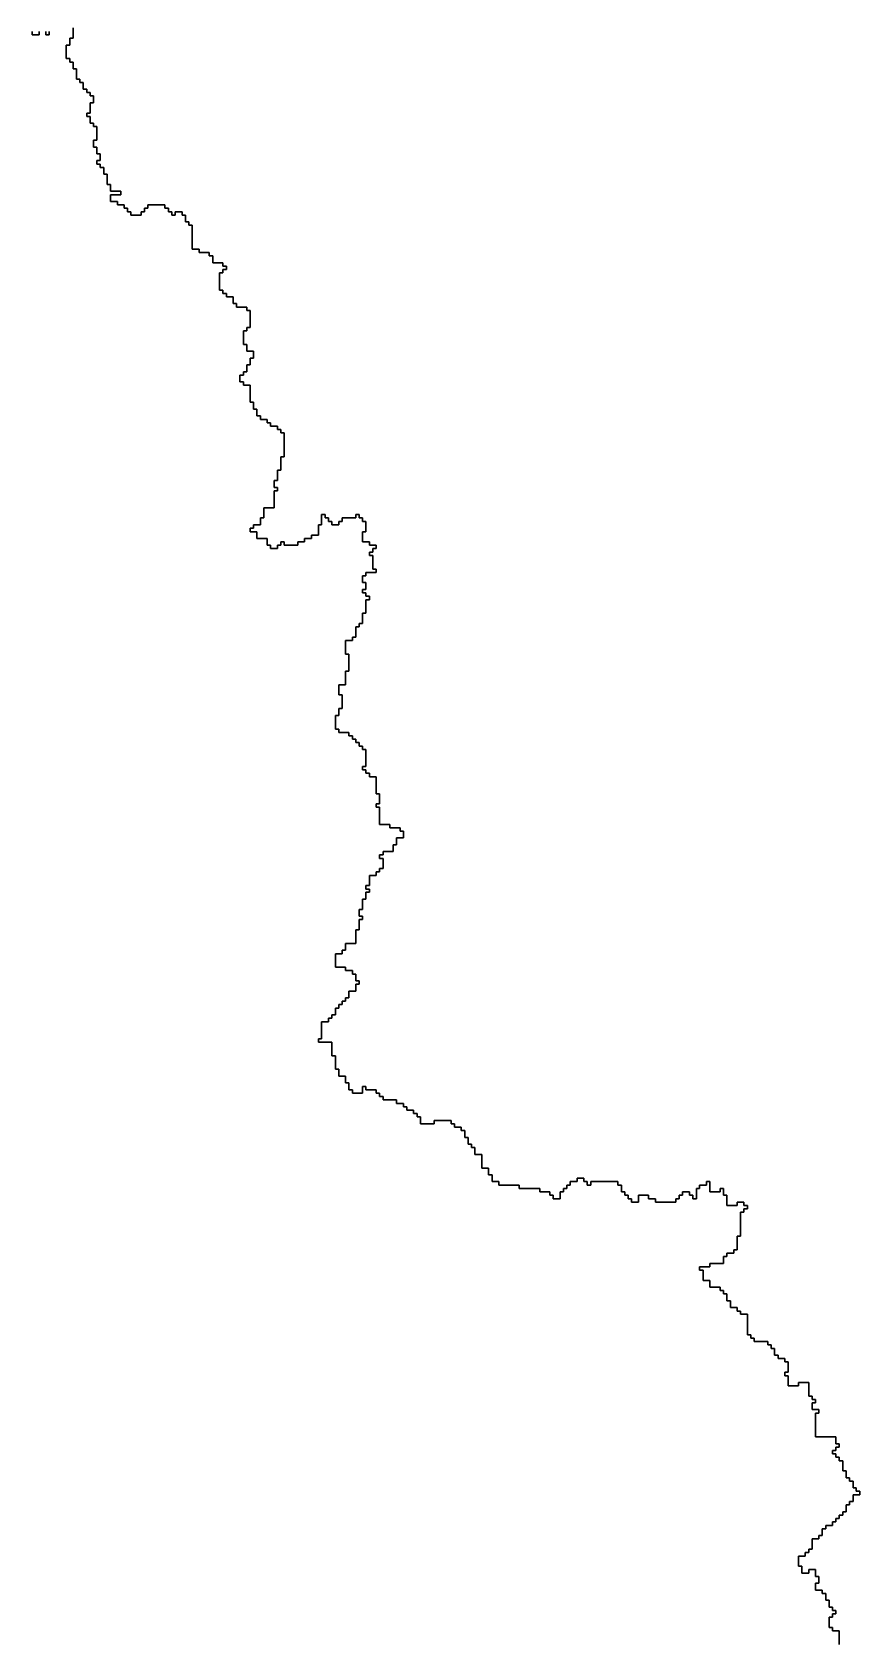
# Model space of a CAD drawing. Header units: inches. Extents: x -98695 to 376223, y 1122520 to 1501782.
# Drawn here: x 128430 to 135926, y 1274641 to 1289239 of the extents above; entities that cross this region are included whole.
import ezdxf

# ---------------------------------------------------------------- set-up
doc = ezdxf.new("R2010")
doc.units = ezdxf.units.IN
doc.header["$MEASUREMENT"] = 0
doc.layers.add('subs1', color=7, linetype='Continuous', true_color=0xc8dcf7)

msp = doc.modelspace()

# ---------------------------------------------------------------- linework, layer by layer
at = {"layer": 'subs1'}
for points in [[(128492, 1289247), (128492, 1289216), (128430, 1289216), (128430, 1289247)], [(128585, 1289247), (128585, 1289216), (128554, 1289216), (128554, 1289247)], [(135741, 1274625), (135741, 1274749), (135679, 1274749), (135679, 1274780), (135649, 1274780), (135649, 1274872), (135679, 1274872), (135679, 1274903), (135710, 1274903), (135710, 1274934), (135679, 1274934), (135679, 1274965), (135649, 1274965), (135649, 1275026), (135618, 1275026), (135618, 1275088), (135587, 1275088), (135587, 1275119), (135525, 1275119), (135525, 1275181), (135556, 1275181), (135556, 1275242), (135525, 1275242), (135525, 1275304), (135464, 1275304), (135464, 1275273), (135402, 1275273), (135402, 1275335), (135371, 1275335), (135371, 1275427), (135433, 1275427), (135433, 1275458), (135464, 1275458), (135464, 1275489), (135494, 1275489), (135494, 1275582), (135556, 1275582), (135556, 1275613), (135587, 1275613), (135587, 1275674), (135618, 1275674), (135618, 1275705), (135679, 1275705), (135679, 1275736), (135710, 1275736), (135710, 1275767), (135741, 1275767), (135741, 1275798), (135772, 1275798), (135772, 1275828), (135803, 1275828), (135803, 1275890), (135834, 1275890), (135834, 1275921), (135865, 1275921), (135865, 1275983), (135926, 1275983), (135926, 1276014), (135895, 1276014), (135895, 1276044), (135865, 1276044), (135865, 1276106), (135834, 1276106), (135834, 1276137), (135803, 1276137), (135803, 1276199), (135772, 1276199), (135772, 1276291), (135741, 1276291), (135741, 1276322), (135710, 1276322), (135710, 1276353), (135679, 1276353), (135679, 1276384), (135710, 1276384), (135710, 1276415), (135741, 1276415), (135741, 1276445), (135710, 1276445), (135710, 1276507), (135525, 1276507), (135525, 1276723), (135556, 1276723), (135556, 1276754), (135494, 1276754), (135494, 1276816), (135525, 1276816), (135525, 1276846), (135494, 1276846), (135494, 1276877), (135464, 1276877), (135464, 1277001), (135371, 1277001), (135371, 1276970), (135278, 1276970), (135278, 1277062), (135248, 1277062), (135248, 1277093), (135278, 1277093), (135278, 1277186), (135248, 1277186), (135248, 1277217), (135186, 1277217), (135186, 1277247), (135155, 1277247), (135155, 1277309), (135124, 1277309), (135124, 1277340), (135093, 1277340), (135093, 1277371), (134970, 1277371), (134970, 1277402), (134939, 1277402), (134939, 1277432), (134908, 1277432), (134908, 1277618), (134847, 1277618), (134847, 1277648), (134816, 1277648), (134816, 1277679), (134754, 1277679), (134754, 1277741), (134723, 1277741), (134723, 1277803), (134692, 1277803), (134692, 1277833), (134661, 1277833), (134661, 1277864), (134569, 1277864), (134569, 1277926), (134507, 1277926), (134507, 1278019), (134476, 1278019), (134476, 1278049), (134569, 1278049), (134569, 1278080), (134692, 1278080), (134692, 1278142), (134723, 1278142), (134723, 1278173), (134785, 1278173), (134785, 1278204), (134816, 1278204), (134816, 1278327), (134847, 1278327), (134847, 1278543), (134877, 1278543), (134877, 1278574), (134908, 1278574), (134908, 1278605), (134877, 1278605), (134877, 1278635), (134816, 1278635), (134816, 1278605), (134723, 1278605), (134723, 1278697), (134692, 1278697), (134692, 1278759), (134661, 1278759), (134661, 1278728), (134569, 1278728), (134569, 1278821), (134538, 1278821), (134538, 1278790), (134476, 1278790), (134476, 1278759), (134446, 1278759), (134446, 1278666), (134415, 1278666), (134415, 1278697), (134384, 1278697), (134384, 1278728), (134322, 1278728), (134322, 1278697), (134291, 1278697), (134291, 1278666), (134260, 1278666), (134260, 1278635), (134075, 1278635), (134075, 1278666), (134014, 1278666), (134014, 1278697), (133921, 1278697), (133921, 1278635), (133859, 1278635), (133859, 1278666), (133829, 1278666), (133829, 1278697), (133798, 1278697), (133798, 1278728), (133767, 1278728), (133767, 1278790), (133736, 1278790), (133736, 1278821), (133489, 1278821), (133489, 1278790), (133458, 1278790), (133458, 1278821), (133428, 1278821), (133428, 1278851), (133366, 1278851), (133366, 1278821), (133304, 1278821), (133304, 1278790), (133273, 1278790), (133273, 1278759), (133243, 1278759), (133243, 1278728), (133212, 1278728), (133212, 1278666), (133150, 1278666), (133150, 1278697), (133119, 1278697), (133119, 1278728), (133027, 1278728), (133027, 1278759), (132842, 1278759), (132842, 1278790), (132656, 1278790), (132656, 1278821), (132595, 1278821), (132595, 1278882), (132564, 1278882), (132564, 1278944), (132502, 1278944), (132502, 1279067), (132441, 1279067), (132441, 1279129), (132410, 1279129), (132410, 1279160), (132379, 1279160), (132379, 1279222), (132348, 1279222), (132348, 1279283), (132317, 1279283), (132317, 1279314), (132255, 1279314), (132255, 1279345), (132225, 1279345), (132225, 1279376), (132070, 1279376), (132070, 1279345), (131947, 1279345), (131947, 1279407), (131916, 1279407), (131916, 1279438), (131885, 1279438), (131885, 1279468), (131824, 1279468), (131824, 1279499), (131793, 1279499), (131793, 1279530), (131731, 1279530), (131731, 1279561), (131608, 1279561), (131608, 1279592), (131577, 1279592), (131577, 1279623), (131546, 1279623), (131546, 1279653), (131453, 1279653), (131453, 1279684), (131423, 1279684), (131423, 1279623), (131330, 1279623), (131330, 1279653), (131299, 1279653), (131299, 1279715), (131268, 1279715), (131268, 1279777), (131207, 1279777), (131207, 1279839), (131176, 1279839), (131176, 1279962), (131145, 1279962), (131145, 1280085), (131022, 1280085), (131022, 1280116), (131052, 1280116), (131052, 1280270), (131114, 1280270), (131114, 1280301), (131145, 1280301), (131145, 1280332), (131176, 1280332), (131176, 1280394), (131207, 1280394), (131207, 1280425), (131237, 1280425), (131237, 1280455), (131268, 1280455), (131268, 1280486), (131299, 1280486), (131299, 1280548), (131361, 1280548), (131361, 1280610), (131392, 1280610), (131392, 1280641), (131361, 1280641), (131361, 1280702), (131330, 1280702), (131330, 1280733), (131268, 1280733), (131268, 1280764), (131176, 1280764), (131176, 1280887), (131237, 1280887), (131237, 1280918), (131268, 1280918), (131268, 1280980), (131361, 1280980), (131361, 1281103), (131392, 1281103), (131392, 1281196), (131423, 1281196), (131423, 1281227), (131392, 1281227), (131392, 1281288), (131423, 1281288), (131423, 1281381), (131453, 1281381), (131453, 1281443), (131484, 1281443), (131484, 1281473), (131453, 1281473), (131453, 1281504), (131484, 1281504), (131484, 1281597), (131546, 1281597), (131546, 1281628), (131577, 1281628), (131577, 1281658), (131608, 1281658), (131608, 1281751), (131577, 1281751), (131577, 1281782), (131608, 1281782), (131608, 1281813), (131700, 1281813), (131700, 1281874), (131731, 1281874), (131731, 1281936), (131793, 1281936), (131793, 1281998), (131762, 1281998), (131762, 1282029), (131669, 1282029), (131669, 1282059), (131577, 1282059), (131577, 1282214), (131546, 1282214), (131546, 1282245), (131577, 1282245), (131577, 1282337), (131546, 1282337), (131546, 1282491), (131484, 1282491), (131484, 1282522), (131453, 1282522), (131453, 1282553), (131423, 1282553), (131423, 1282584), (131453, 1282584), (131453, 1282738), (131423, 1282738), (131423, 1282769), (131392, 1282769), (131392, 1282800), (131361, 1282800), (131361, 1282831), (131330, 1282831), (131330, 1282862), (131299, 1282862), (131299, 1282892), (131207, 1282892), (131207, 1282923), (131176, 1282923), (131176, 1283047), (131207, 1283047), (131207, 1283108), (131237, 1283108), (131237, 1283232), (131207, 1283232), (131207, 1283324), (131268, 1283324), (131268, 1283448), (131299, 1283448), (131299, 1283602), (131268, 1283602), (131268, 1283725), (131330, 1283725), (131330, 1283756), (131361, 1283756), (131361, 1283849), (131392, 1283849), (131392, 1283879), (131423, 1283879), (131423, 1283972), (131453, 1283972), (131453, 1284095), (131484, 1284095), (131484, 1284126), (131453, 1284126), (131453, 1284157), (131423, 1284157), (131423, 1284188), (131453, 1284188), (131453, 1284250), (131423, 1284250), (131423, 1284311), (131453, 1284311), (131453, 1284342), (131546, 1284342), (131546, 1284373), (131515, 1284373), (131515, 1284496), (131484, 1284496), (131484, 1284527), (131515, 1284527), (131515, 1284558), (131546, 1284558), (131546, 1284589), (131484, 1284589), (131484, 1284620), (131423, 1284620), (131423, 1284712), (131453, 1284712), (131453, 1284805), (131423, 1284805), (131423, 1284836), (131392, 1284836), (131392, 1284867), (131361, 1284867), (131361, 1284836), (131237, 1284836), (131237, 1284805), (131207, 1284805), (131207, 1284774), (131145, 1284774), (131145, 1284805), (131114, 1284805), (131114, 1284836), (131083, 1284836), (131083, 1284867), (131052, 1284867), (131052, 1284774), (131022, 1284774), (131022, 1284681), (130960, 1284681), (130960, 1284651), (130898, 1284651), (130898, 1284620), (130836, 1284620), (130836, 1284589), (130713, 1284589), (130713, 1284620), (130682, 1284620), (130682, 1284589), (130651, 1284589), (130651, 1284558), (130590, 1284558), (130590, 1284589), (130559, 1284589), (130559, 1284651), (130466, 1284651), (130466, 1284712), (130405, 1284712), (130405, 1284743), (130435, 1284743), (130435, 1284774), (130497, 1284774), (130497, 1284836), (130528, 1284836), (130528, 1284928), (130621, 1284928), (130621, 1285082), (130651, 1285082), (130651, 1285113), (130621, 1285113), (130621, 1285175), (130651, 1285175), (130651, 1285268), (130682, 1285268), (130682, 1285391), (130713, 1285391), (130713, 1285607), (130682, 1285607), (130682, 1285638), (130651, 1285638), (130651, 1285669), (130590, 1285669), (130590, 1285699), (130559, 1285699), (130559, 1285730), (130497, 1285730), (130497, 1285761), (130466, 1285761), (130466, 1285823), (130435, 1285823), (130435, 1285885), (130405, 1285885), (130405, 1286039), (130343, 1286039), (130343, 1286070), (130312, 1286070), (130312, 1286131), (130343, 1286131), (130343, 1286162), (130374, 1286162), (130374, 1286224), (130405, 1286224), (130405, 1286286), (130435, 1286286), (130435, 1286347), (130374, 1286347), (130374, 1286409), (130343, 1286409), (130343, 1286532), (130374, 1286532), (130374, 1286563), (130405, 1286563), (130405, 1286717), (130374, 1286717), (130374, 1286748), (130281, 1286748), (130281, 1286779), (130250, 1286779), (130250, 1286841), (130189, 1286841), (130189, 1286872), (130158, 1286872), (130158, 1286902), (130127, 1286902), (130127, 1287057), (130158, 1287057), (130158, 1287088), (130189, 1287088), (130189, 1287118), (130158, 1287118), (130158, 1287149), (130065, 1287149), (130065, 1287211), (130034, 1287211), (130034, 1287242), (129942, 1287242), (129942, 1287273), (129880, 1287273), (129880, 1287489), (129849, 1287489), (129849, 1287519), (129819, 1287519), (129819, 1287581), (129788, 1287581), (129788, 1287612), (129726, 1287612), (129726, 1287581), (129695, 1287581), (129695, 1287612), (129664, 1287612), (129664, 1287643), (129633, 1287643), (129633, 1287674), (129479, 1287674), (129479, 1287643), (129448, 1287643), (129448, 1287612), (129418, 1287612), (129418, 1287581), (129325, 1287581), (129325, 1287612), (129294, 1287612), (129294, 1287643), (129263, 1287643), (129263, 1287674), (129202, 1287674), (129202, 1287704), (129140, 1287704), (129140, 1287766), (129232, 1287766), (129232, 1287797), (129140, 1287797), (129140, 1287859), (129109, 1287859), (129109, 1287951), (129078, 1287951), (129078, 1288013), (129047, 1288013), (129047, 1288044), (129017, 1288044), (129017, 1288075), (129047, 1288075), (129047, 1288136), (129017, 1288136), (129017, 1288198), (128986, 1288198), (128986, 1288260), (129017, 1288260), (129017, 1288383), (128986, 1288383), (128986, 1288414), (128955, 1288414), (128955, 1288476), (128924, 1288476), (128924, 1288506), (128955, 1288506), (128955, 1288599), (128986, 1288599), (128986, 1288661), (128955, 1288661), (128955, 1288692), (128924, 1288692), (128924, 1288722), (128893, 1288722), (128893, 1288784), (128862, 1288784), (128862, 1288815), (128831, 1288815), (128831, 1288907), (128801, 1288907), (128801, 1288969), (128770, 1288969), (128770, 1289000), (128739, 1289000), (128739, 1289123), (128770, 1289123), (128770, 1289185), (128801, 1289185), (128801, 1289278)]]:
    msp.add_lwpolyline(points, dxfattribs=at)
for points in [[(128430, 1289247, 0), (128430, 1289216, 0), (128492, 1289216, 0), (128492, 1289247, 0)], [(128554, 1289247, 0), (128554, 1289216, 0), (128585, 1289216, 0), (128585, 1289247, 0)], [(128801, 1289278, 0), (128801, 1289185, 0), (128770, 1289185, 0), (128770, 1289123, 0), (128739, 1289123, 0), (128739, 1289000, 0), (128770, 1289000, 0), (128770, 1288969, 0), (128801, 1288969, 0), (128801, 1288907, 0), (128831, 1288907, 0), (128831, 1288815, 0), (128862, 1288815, 0), (128862, 1288784, 0), (128893, 1288784, 0), (128893, 1288722, 0), (128924, 1288722, 0), (128924, 1288692, 0), (128955, 1288692, 0), (128955, 1288661, 0), (128986, 1288661, 0), (128986, 1288599, 0), (128955, 1288599, 0), (128955, 1288506, 0), (128924, 1288506, 0), (128924, 1288476, 0), (128955, 1288476, 0), (128955, 1288414, 0), (128986, 1288414, 0), (128986, 1288383, 0), (129017, 1288383, 0), (129017, 1288260, 0), (128986, 1288260, 0), (128986, 1288198, 0), (129017, 1288198, 0), (129017, 1288136, 0), (129047, 1288136, 0), (129047, 1288075, 0), (129017, 1288075, 0), (129017, 1288044, 0), (129047, 1288044, 0), (129047, 1288013, 0), (129078, 1288013, 0), (129078, 1287951, 0), (129109, 1287951, 0), (129109, 1287859, 0), (129140, 1287859, 0), (129140, 1287797, 0), (129232, 1287797, 0), (129232, 1287766, 0), (129140, 1287766, 0), (129140, 1287704, 0), (129202, 1287704, 0), (129202, 1287674, 0), (129263, 1287674, 0), (129263, 1287643, 0), (129294, 1287643, 0), (129294, 1287612, 0), (129325, 1287612, 0), (129325, 1287581, 0), (129418, 1287581, 0), (129418, 1287612, 0), (129448, 1287612, 0), (129448, 1287643, 0), (129479, 1287643, 0), (129479, 1287674, 0), (129633, 1287674, 0), (129633, 1287643, 0), (129664, 1287643, 0), (129664, 1287612, 0), (129695, 1287612, 0), (129695, 1287581, 0), (129726, 1287581, 0), (129726, 1287612, 0), (129788, 1287612, 0), (129788, 1287581, 0), (129819, 1287581, 0), (129819, 1287519, 0), (129849, 1287519, 0), (129849, 1287489, 0), (129880, 1287489, 0), (129880, 1287273, 0), (129942, 1287273, 0), (129942, 1287242, 0), (130034, 1287242, 0), (130034, 1287211, 0), (130065, 1287211, 0), (130065, 1287149, 0), (130158, 1287149, 0), (130158, 1287118, 0), (130189, 1287118, 0), (130189, 1287088, 0), (130158, 1287088, 0), (130158, 1287057, 0), (130127, 1287057, 0), (130127, 1286902, 0), (130158, 1286902, 0), (130158, 1286872, 0), (130189, 1286872, 0), (130189, 1286841, 0), (130250, 1286841, 0), (130250, 1286779, 0), (130281, 1286779, 0), (130281, 1286748, 0), (130374, 1286748, 0), (130374, 1286717, 0), (130405, 1286717, 0), (130405, 1286563, 0), (130374, 1286563, 0), (130374, 1286532, 0), (130343, 1286532, 0), (130343, 1286409, 0), (130374, 1286409, 0), (130374, 1286347, 0), (130435, 1286347, 0), (130435, 1286286, 0), (130405, 1286286, 0), (130405, 1286224, 0), (130374, 1286224, 0), (130374, 1286162, 0), (130343, 1286162, 0), (130343, 1286131, 0), (130312, 1286131, 0), (130312, 1286070, 0), (130343, 1286070, 0), (130343, 1286039, 0), (130405, 1286039, 0), (130405, 1285885, 0), (130435, 1285885, 0), (130435, 1285823, 0), (130466, 1285823, 0), (130466, 1285761, 0), (130497, 1285761, 0), (130497, 1285730, 0), (130559, 1285730, 0), (130559, 1285699, 0), (130590, 1285699, 0), (130590, 1285669, 0), (130651, 1285669, 0), (130651, 1285638, 0), (130682, 1285638, 0), (130682, 1285607, 0), (130713, 1285607, 0), (130713, 1285391, 0), (130682, 1285391, 0), (130682, 1285268, 0), (130651, 1285268, 0), (130651, 1285175, 0), (130621, 1285175, 0), (130621, 1285113, 0), (130651, 1285113, 0), (130651, 1285082, 0), (130621, 1285082, 0), (130621, 1284928, 0), (130528, 1284928, 0), (130528, 1284836, 0), (130497, 1284836, 0), (130497, 1284774, 0), (130435, 1284774, 0), (130435, 1284743, 0), (130405, 1284743, 0), (130405, 1284712, 0), (130466, 1284712, 0), (130466, 1284651, 0), (130559, 1284651, 0), (130559, 1284589, 0), (130590, 1284589, 0), (130590, 1284558, 0), (130651, 1284558, 0), (130651, 1284589, 0), (130682, 1284589, 0), (130682, 1284620, 0), (130713, 1284620, 0), (130713, 1284589, 0), (130836, 1284589, 0), (130836, 1284620, 0), (130898, 1284620, 0), (130898, 1284651, 0), (130960, 1284651, 0), (130960, 1284681, 0), (131022, 1284681, 0), (131022, 1284774, 0), (131052, 1284774, 0), (131052, 1284867, 0), (131083, 1284867, 0), (131083, 1284836, 0), (131114, 1284836, 0), (131114, 1284805, 0), (131145, 1284805, 0), (131145, 1284774, 0), (131207, 1284774, 0), (131207, 1284805, 0), (131237, 1284805, 0), (131237, 1284836, 0), (131361, 1284836, 0), (131361, 1284867, 0), (131392, 1284867, 0), (131392, 1284836, 0), (131423, 1284836, 0), (131423, 1284805, 0), (131453, 1284805, 0), (131453, 1284712, 0), (131423, 1284712, 0), (131423, 1284620, 0), (131484, 1284620, 0), (131484, 1284589, 0), (131546, 1284589, 0), (131546, 1284558, 0), (131515, 1284558, 0), (131515, 1284527, 0), (131484, 1284527, 0), (131484, 1284496, 0), (131515, 1284496, 0), (131515, 1284373, 0), (131546, 1284373, 0), (131546, 1284342, 0), (131453, 1284342, 0), (131453, 1284311, 0), (131423, 1284311, 0), (131423, 1284250, 0), (131453, 1284250, 0), (131453, 1284188, 0), (131423, 1284188, 0), (131423, 1284157, 0), (131453, 1284157, 0), (131453, 1284126, 0), (131484, 1284126, 0), (131484, 1284095, 0), (131453, 1284095, 0), (131453, 1283972, 0), (131423, 1283972, 0), (131423, 1283879, 0), (131392, 1283879, 0), (131392, 1283849, 0), (131361, 1283849, 0), (131361, 1283756, 0), (131330, 1283756, 0), (131330, 1283725, 0), (131268, 1283725, 0), (131268, 1283602, 0), (131299, 1283602, 0), (131299, 1283448, 0), (131268, 1283448, 0), (131268, 1283324, 0), (131207, 1283324, 0), (131207, 1283232, 0), (131237, 1283232, 0), (131237, 1283108, 0), (131207, 1283108, 0), (131207, 1283047, 0), (131176, 1283047, 0), (131176, 1282923, 0), (131207, 1282923, 0), (131207, 1282892, 0), (131299, 1282892, 0), (131299, 1282862, 0), (131330, 1282862, 0), (131330, 1282831, 0), (131361, 1282831, 0), (131361, 1282800, 0), (131392, 1282800, 0), (131392, 1282769, 0), (131423, 1282769, 0), (131423, 1282738, 0), (131453, 1282738, 0), (131453, 1282584, 0), (131423, 1282584, 0), (131423, 1282553, 0), (131453, 1282553, 0), (131453, 1282522, 0), (131484, 1282522, 0), (131484, 1282491, 0), (131546, 1282491, 0), (131546, 1282337, 0), (131577, 1282337, 0), (131577, 1282245, 0), (131546, 1282245, 0), (131546, 1282214, 0), (131577, 1282214, 0), (131577, 1282059, 0), (131669, 1282059, 0), (131669, 1282029, 0), (131762, 1282029, 0), (131762, 1281998, 0), (131793, 1281998, 0), (131793, 1281936, 0), (131731, 1281936, 0), (131731, 1281874, 0), (131700, 1281874, 0), (131700, 1281813, 0), (131608, 1281813, 0), (131608, 1281782, 0), (131577, 1281782, 0), (131577, 1281751, 0), (131608, 1281751, 0), (131608, 1281658, 0), (131577, 1281658, 0), (131577, 1281628, 0), (131546, 1281628, 0), (131546, 1281597, 0), (131484, 1281597, 0), (131484, 1281504, 0), (131453, 1281504, 0), (131453, 1281473, 0), (131484, 1281473, 0), (131484, 1281443, 0), (131453, 1281443, 0), (131453, 1281381, 0), (131423, 1281381, 0), (131423, 1281288, 0), (131392, 1281288, 0), (131392, 1281227, 0), (131423, 1281227, 0), (131423, 1281196, 0), (131392, 1281196, 0), (131392, 1281103, 0), (131361, 1281103, 0), (131361, 1280980, 0), (131268, 1280980, 0), (131268, 1280918, 0), (131237, 1280918, 0), (131237, 1280887, 0), (131176, 1280887, 0), (131176, 1280764, 0), (131268, 1280764, 0), (131268, 1280733, 0), (131330, 1280733, 0), (131330, 1280702, 0), (131361, 1280702, 0), (131361, 1280641, 0), (131392, 1280641, 0), (131392, 1280610, 0), (131361, 1280610, 0), (131361, 1280548, 0), (131299, 1280548, 0), (131299, 1280486, 0), (131268, 1280486, 0), (131268, 1280455, 0), (131237, 1280455, 0), (131237, 1280425, 0), (131207, 1280425, 0), (131207, 1280394, 0), (131176, 1280394, 0), (131176, 1280332, 0), (131145, 1280332, 0), (131145, 1280301, 0), (131114, 1280301, 0), (131114, 1280270, 0), (131052, 1280270, 0), (131052, 1280116, 0), (131022, 1280116, 0), (131022, 1280085, 0), (131145, 1280085, 0), (131145, 1279962, 0), (131176, 1279962, 0), (131176, 1279839, 0), (131207, 1279839, 0), (131207, 1279777, 0), (131268, 1279777, 0), (131268, 1279715, 0), (131299, 1279715, 0), (131299, 1279653, 0), (131330, 1279653, 0), (131330, 1279623, 0), (131423, 1279623, 0), (131423, 1279684, 0), (131453, 1279684, 0), (131453, 1279653, 0), (131546, 1279653, 0), (131546, 1279623, 0), (131577, 1279623, 0), (131577, 1279592, 0), (131608, 1279592, 0), (131608, 1279561, 0), (131731, 1279561, 0), (131731, 1279530, 0), (131793, 1279530, 0), (131793, 1279499, 0), (131824, 1279499, 0), (131824, 1279468, 0), (131885, 1279468, 0), (131885, 1279438, 0), (131916, 1279438, 0), (131916, 1279407, 0), (131947, 1279407, 0), (131947, 1279345, 0), (132070, 1279345, 0), (132070, 1279376, 0), (132225, 1279376, 0), (132225, 1279345, 0), (132255, 1279345, 0), (132255, 1279314, 0), (132317, 1279314, 0), (132317, 1279283, 0), (132348, 1279283, 0), (132348, 1279222, 0), (132379, 1279222, 0), (132379, 1279160, 0), (132410, 1279160, 0), (132410, 1279129, 0), (132441, 1279129, 0), (132441, 1279067, 0), (132502, 1279067, 0), (132502, 1278944, 0), (132564, 1278944, 0), (132564, 1278882, 0), (132595, 1278882, 0), (132595, 1278821, 0), (132656, 1278821, 0), (132656, 1278790, 0), (132842, 1278790, 0), (132842, 1278759, 0), (133027, 1278759, 0), (133027, 1278728, 0), (133119, 1278728, 0), (133119, 1278697, 0), (133150, 1278697, 0), (133150, 1278666, 0), (133212, 1278666, 0), (133212, 1278728, 0), (133243, 1278728, 0), (133243, 1278759, 0), (133273, 1278759, 0), (133273, 1278790, 0), (133304, 1278790, 0), (133304, 1278821, 0), (133366, 1278821, 0), (133366, 1278851, 0), (133428, 1278851, 0), (133428, 1278821, 0), (133458, 1278821, 0), (133458, 1278790, 0), (133489, 1278790, 0), (133489, 1278821, 0), (133736, 1278821, 0), (133736, 1278790, 0), (133767, 1278790, 0), (133767, 1278728, 0), (133798, 1278728, 0), (133798, 1278697, 0), (133829, 1278697, 0), (133829, 1278666, 0), (133859, 1278666, 0), (133859, 1278635, 0), (133921, 1278635, 0), (133921, 1278697, 0), (134014, 1278697, 0), (134014, 1278666, 0), (134075, 1278666, 0), (134075, 1278635, 0), (134260, 1278635, 0), (134260, 1278666, 0), (134291, 1278666, 0), (134291, 1278697, 0), (134322, 1278697, 0), (134322, 1278728, 0), (134384, 1278728, 0), (134384, 1278697, 0), (134415, 1278697, 0), (134415, 1278666, 0), (134446, 1278666, 0), (134446, 1278759, 0), (134476, 1278759, 0), (134476, 1278790, 0), (134538, 1278790, 0), (134538, 1278821, 0), (134569, 1278821, 0), (134569, 1278728, 0), (134661, 1278728, 0), (134661, 1278759, 0), (134692, 1278759, 0), (134692, 1278697, 0), (134723, 1278697, 0), (134723, 1278605, 0), (134816, 1278605, 0), (134816, 1278635, 0), (134877, 1278635, 0), (134877, 1278605, 0), (134908, 1278605, 0), (134908, 1278574, 0), (134877, 1278574, 0), (134877, 1278543, 0), (134847, 1278543, 0), (134847, 1278327, 0), (134816, 1278327, 0), (134816, 1278204, 0), (134785, 1278204, 0), (134785, 1278173, 0), (134723, 1278173, 0), (134723, 1278142, 0), (134692, 1278142, 0), (134692, 1278080, 0), (134569, 1278080, 0), (134569, 1278049, 0), (134476, 1278049, 0), (134476, 1278019, 0), (134507, 1278019, 0), (134507, 1277926, 0), (134569, 1277926, 0), (134569, 1277864, 0), (134661, 1277864, 0), (134661, 1277833, 0), (134692, 1277833, 0), (134692, 1277803, 0), (134723, 1277803, 0), (134723, 1277741, 0), (134754, 1277741, 0), (134754, 1277679, 0), (134816, 1277679, 0), (134816, 1277648, 0), (134847, 1277648, 0), (134847, 1277618, 0), (134908, 1277618, 0), (134908, 1277432, 0), (134939, 1277432, 0), (134939, 1277402, 0), (134970, 1277402, 0), (134970, 1277371, 0), (135093, 1277371, 0), (135093, 1277340, 0), (135124, 1277340, 0), (135124, 1277309, 0), (135155, 1277309, 0), (135155, 1277247, 0), (135186, 1277247, 0), (135186, 1277217, 0), (135248, 1277217, 0), (135248, 1277186, 0), (135278, 1277186, 0), (135278, 1277093, 0), (135248, 1277093, 0), (135248, 1277062, 0), (135278, 1277062, 0), (135278, 1276970, 0), (135371, 1276970, 0), (135371, 1277001, 0), (135464, 1277001, 0), (135464, 1276877, 0), (135494, 1276877, 0), (135494, 1276846, 0), (135525, 1276846, 0), (135525, 1276816, 0), (135494, 1276816, 0), (135494, 1276754, 0), (135556, 1276754, 0), (135556, 1276723, 0), (135525, 1276723, 0), (135525, 1276507, 0), (135710, 1276507, 0), (135710, 1276445, 0), (135741, 1276445, 0), (135741, 1276415, 0), (135710, 1276415, 0), (135710, 1276384, 0), (135679, 1276384, 0), (135679, 1276353, 0), (135710, 1276353, 0), (135710, 1276322, 0), (135741, 1276322, 0), (135741, 1276291, 0), (135772, 1276291, 0), (135772, 1276199, 0), (135803, 1276199, 0), (135803, 1276137, 0), (135834, 1276137, 0), (135834, 1276106, 0), (135865, 1276106, 0), (135865, 1276044, 0), (135895, 1276044, 0), (135895, 1276014, 0), (135926, 1276014, 0), (135926, 1275983, 0), (135865, 1275983, 0), (135865, 1275921, 0), (135834, 1275921, 0), (135834, 1275890, 0), (135803, 1275890, 0), (135803, 1275828, 0), (135772, 1275828, 0), (135772, 1275798, 0), (135741, 1275798, 0), (135741, 1275767, 0), (135710, 1275767, 0), (135710, 1275736, 0), (135679, 1275736, 0), (135679, 1275705, 0), (135618, 1275705, 0), (135618, 1275674, 0), (135587, 1275674, 0), (135587, 1275613, 0), (135556, 1275613, 0), (135556, 1275582, 0), (135494, 1275582, 0), (135494, 1275489, 0), (135464, 1275489, 0), (135464, 1275458, 0), (135433, 1275458, 0), (135433, 1275427, 0), (135371, 1275427, 0), (135371, 1275335, 0), (135402, 1275335, 0), (135402, 1275273, 0), (135464, 1275273, 0), (135464, 1275304, 0), (135525, 1275304, 0), (135525, 1275242, 0), (135556, 1275242, 0), (135556, 1275181, 0), (135525, 1275181, 0), (135525, 1275119, 0), (135587, 1275119, 0), (135587, 1275088, 0), (135618, 1275088, 0), (135618, 1275026, 0), (135649, 1275026, 0), (135649, 1274965, 0), (135679, 1274965, 0), (135679, 1274934, 0), (135710, 1274934, 0), (135710, 1274903, 0), (135679, 1274903, 0), (135679, 1274872, 0), (135649, 1274872, 0), (135649, 1274780, 0), (135679, 1274780, 0), (135679, 1274749, 0), (135741, 1274749, 0), (135741, 1274625, 0)]]:
    msp.add_polyline3d(points, dxfattribs=at)

doc.saveas('drawing.dxf')
